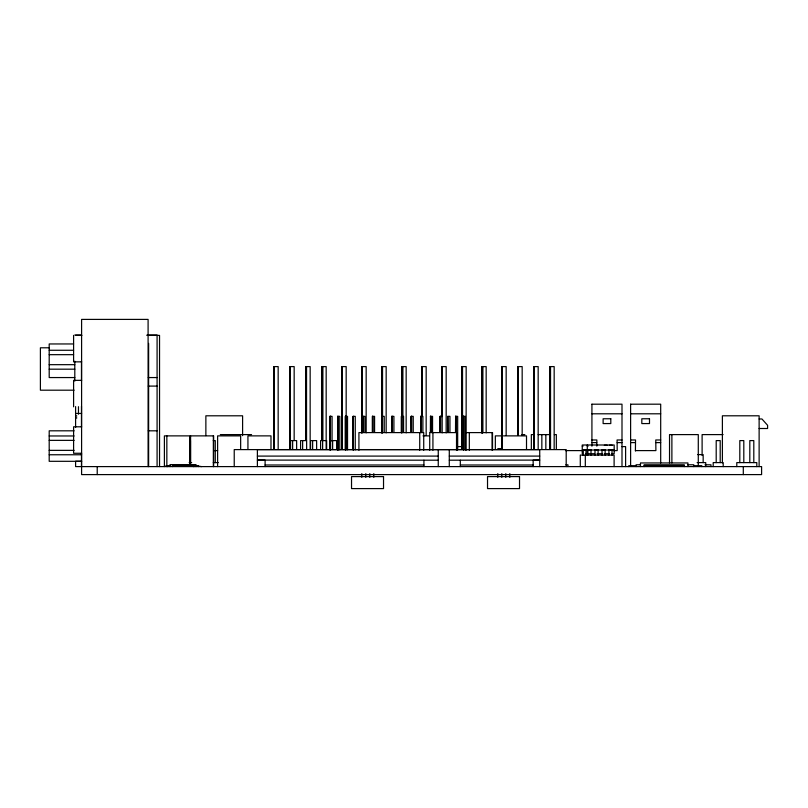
<?xml version="1.0" encoding="UTF-8"?>
<svg xmlns="http://www.w3.org/2000/svg" width="808" height="808" viewBox="0 0 808 808"><rect width="100%" height="100%" fill="white"/><g stroke="black" fill="none" stroke-linecap="round" stroke-linejoin="round"><path stroke-width="1.21" d="M257.388 466.6L257.388 449.601L539.724 449.601L539.724 466.6M74.801 334.997L81.598 334.997M147.016 334.997L157.085 334.997L157.085 466.6M75.599 335.401L81.861 335.401M147.016 335.401L159.54 335.401L159.54 466.6M73.578 343.956L49.197 343.956L49.197 377.558L74.801 377.558M49.136 347.794L40.4 347.794L40.4 390.193L74.114 390.193M49.197 350.268L73.578 350.268M49.197 354.672L73.578 354.672M81.598 361.853L73.599 361.853L73.599 335.37M49.197 364.671L74.801 364.671M49.197 369.185L74.801 369.185M148.278 377.558L157.085 377.558M81.598 380.356L73.599 380.356L73.599 406.828M148.278 386.093L157.085 386.093M591.921 404.202L621.998 404.182L621.998 466.6M630.614 404.202L660.692 404.182L660.692 463.004M75.599 413.454L81.598 413.454M591.921 413.797L621.998 413.797M630.614 413.797L660.692 413.797M75.599 415.948L76.8 415.948M329.896 416.352L332.068 416.352L332.068 441.128M337.623 416.352L339.794 416.352L339.794 449.804M362.752 416.352L364.923 416.352L364.923 432.462M382.073 416.352L384.244 416.352L384.244 432.462M430.381 416.352L432.553 416.352L432.553 432.462M442.218 416.352L440.047 416.352L440.047 432.462M455.5 416.352L457.671 416.352L457.671 449.804M463.236 416.352L465.408 416.352L465.408 449.804M75.599 417.938L76.8 417.938M759.126 418.978L761.944 418.978L767.6 425.321L767.6 428.503L759.126 428.503M81.598 426.796L73.599 426.796L73.599 453.268L81.598 453.268M74.124 430.816L49.197 430.816L49.197 461.307L81.598 461.317M148.278 430.816L157.085 430.816M466.125 432.603L492.526 432.603L492.526 450.228M220.342 434.603L251.551 434.603M521.847 434.603L524.846 434.603M533.341 434.603L531.341 434.603L531.341 449.46M538.128 434.603L549.45 434.603M554.349 434.603L556.348 434.603L556.348 449.46M723.11 434.603L702.112 434.603L702.112 455.52M49.197 435.966L74.124 435.966M422.978 435.876L429.513 435.876M501.879 435.876L495.344 435.876L495.344 449.399M503.475 435.876L526.513 435.876L526.513 449.399M591.921 439.976L596.839 439.976L596.839 446.147M621.998 439.976L617.08 439.976L617.201 450.601L613.585 450.601M630.614 439.976L635.532 439.976L635.411 450.995M660.692 439.976L655.773 439.976L655.894 450.601L635.411 450.601M49.197 440.36L74.124 440.36M213.272 440.602L215.271 440.602L215.271 462.6M591.921 442.602L596.718 442.602M617.201 442.602L621.998 442.602M630.614 442.602L635.411 442.602M655.894 442.602L660.692 442.602M604.354 445.289L607.222 445.289M609.363 445.289L612.242 445.289M582.255 446.147L583.073 446.147M587.275 446.147L588.093 446.147M457.762 446.602L462.257 446.602M621.908 446.602L625.604 446.602L625.604 466.6M497.799 448.602L501.798 448.602M582.255 450.036L614.181 450.036M49.197 450.359L74.124 450.359M214.009 450.601L217.655 450.601M565.479 450.601L582.437 450.601M585.921 453.722L594.617 453.722M597.062 453.722L601.95 453.722M604.394 453.722L609.283 453.722M611.737 453.722L614.181 453.722L614.181 444.996L582.255 444.996L582.255 453.722M697.759 454.601L703.162 454.601L703.162 462.6M49.197 454.763L81.598 454.763M257.388 456.096L438.259 456.096M449.288 456.096L539.724 456.096M438.259 460.196L257.388 460.095L265.105 460.146L265.105 466.6M449.288 460.196L539.724 460.095L533.159 460.196L533.159 466.6M75.599 461.247L81.598 461.247M189.163 462.6L191.658 462.6M213.272 462.6L218.271 462.6M697.142 462.6L705.737 462.6L705.737 466.6M565.873 464.802L567.953 464.802L567.953 466.6M640.471 464.772L636.088 464.772L636.088 466.6M687.931 464.772L693.769 464.772L693.769 466.6M704.97 464.802L710.969 464.802L710.969 466.6M265.105 465.004L423.917 465.004M460.318 465.004L533.159 465.004M170.003 465.6L167.599 465.6L167.599 466.6M196.001 465.6L198.404 465.6L198.404 466.6M636.088 465.691L628.786 465.691L628.786 466.6M644.117 465.691L684.275 465.691M693.769 465.691L701.798 465.691L701.798 466.6M164.398 466.105L167.599 466.105M172.397 466.105L193.597 466.105M198.404 466.105L201.596 466.6M759.126 466.6L759.126 415.797L722.392 415.797L722.392 462.883M756.803 466.6L756.803 462.6L736.795 462.6L736.795 466.6M753.803 462.6L753.803 440.602L749.804 440.602L749.804 462.6M743.804 462.6L743.804 440.602L739.805 440.602L739.805 462.6M743.299 466.6L743.299 474.599M723.2 466.6L723.2 462.6L713.201 462.6L713.201 466.6M720.201 462.6L720.201 440.602L716.201 440.602L716.201 462.6M698.284 465.368L698.284 434.603L669.529 434.603L669.529 462.903M687.931 466.6L687.931 462.954L640.471 462.954L640.471 466.6M684.275 466.6L684.275 464.772L644.117 464.772L644.117 466.6M671.882 434.603L671.882 462.903M630.614 404.182L630.614 465.398M614.11 466.6L614.11 455.076L580.295 455.076L580.295 466.6M612.02 455.076L612.02 449.753L608.919 449.753L608.919 455.076M605.131 455.076L605.131 449.753L602.021 449.753L602.021 455.076M598.092 455.076L598.092 449.753L594.991 449.753L594.991 455.076M591.921 404.182L591.921 446.198M591.001 455.076L591.001 449.753L587.901 449.753L587.901 455.076M587.275 444.996L587.275 453.722M585.982 455.076L585.982 449.753L582.881 449.753L582.881 455.076M585.315 455.076L585.315 466.6M582.81 449.753L582.81 455.076M566.196 466.6L566.196 449.601L234.229 449.601L234.229 466.6M554.167 449.096L554.167 366.6L549.672 366.6L549.672 449.096M550.531 366.6L550.531 449.096M550.167 366.6L550.167 449.096M549.884 366.6L549.884 449.096M545.844 434.603L545.844 449.46M541.845 434.603L541.845 449.46M538.168 449.096L538.168 366.6L533.674 366.6L533.674 449.096M534.169 366.6L534.169 449.096M533.886 366.6L533.886 449.096M522.17 435.35L522.17 366.6L517.665 366.6L517.665 435.35M518.16 366.6L518.16 435.35M517.888 366.6L517.888 435.35M509.798 473.599L509.798 477.346M506.161 435.35L506.161 366.6L501.667 366.6L501.667 449.096M505.798 473.599L505.798 477.346M502.162 366.6L502.162 449.096M501.889 366.6L501.889 449.096M501.798 473.599L501.798 477.346M497.799 473.599L497.799 477.346M492.123 432.603L492.123 450.228M486.163 432.846L486.163 366.6L481.669 366.6L481.669 432.846M482.75 366.6L482.75 432.846M482.538 366.6L482.538 432.846M482.164 366.6L482.164 432.846M481.881 366.6L481.881 432.846M469.327 432.603L469.327 450.228M466.125 450.228L466.166 366.6L461.671 366.6L461.671 449.096M463.752 416.352L463.752 449.804M463.651 416.352L463.651 449.804M463.469 416.352L463.469 449.804M463.337 416.352L463.337 449.804M462.529 366.6L462.529 449.096M462.166 366.6L462.166 449.096M461.883 366.6L461.883 449.096M460.318 460.196L460.318 466.6M456.924 450.228L456.924 432.603L429.725 432.603L429.725 450.228M456.52 432.603L456.52 450.228M456.025 416.352L456.025 432.462M455.924 416.352L455.924 432.462M455.742 416.352L455.742 432.462M455.611 416.352L455.5 432.462M449.945 432.462L449.945 416.352L447.773 416.352L447.773 432.462M449.288 449.702L449.288 466.6M447.874 416.352L448.016 432.462M446.168 432.846L446.168 366.6L441.673 366.6L441.673 416.605M442.168 366.6L442.168 432.846M441.885 366.6L441.885 416.605M440.562 416.352L440.562 432.462M440.461 416.352L440.461 432.462M440.148 416.352L440.148 432.462M438.259 449.702L438.259 466.6M432.926 432.603L432.926 450.228M430.906 416.352L430.906 432.462M430.795 416.352L430.795 432.462M430.624 416.352L430.624 432.462M430.482 416.352L430.381 432.462M426.169 435.35L426.169 366.6L421.665 366.6L421.665 416.605M423.917 460.196L423.917 466.6M423.725 450.228L423.725 432.603L358.924 432.603L358.924 450.228M422.887 432.462L422.887 416.352L420.716 416.352L420.716 432.462M422.17 366.6L422.17 416.605M421.887 366.6L421.887 416.605M421.14 416.352L421.14 432.462M420.958 416.352L420.958 432.462M420.827 416.352L420.827 432.462M419.726 432.603L419.726 450.228M413.231 432.462L413.231 416.352L411.06 416.352L411.161 432.462M411.575 416.352L411.575 432.462M411.474 416.352L411.474 432.462M411.292 416.352L411.292 432.462M406.161 432.846L406.161 366.6L401.667 366.6L401.667 432.846M403.566 432.462L403.566 416.352L401.394 416.352L401.394 432.462M402.748 366.6L402.748 416.605M402.536 366.6L402.536 416.605M402.162 366.6L402.162 416.605M401.889 366.6L401.889 432.846M401.495 416.352L401.495 432.462M393.91 432.462L393.91 416.352L391.729 416.352L391.729 432.462M392.254 416.352L392.254 432.462M392.153 416.352L392.153 432.462M391.84 416.352L391.971 432.462M386.163 432.846L386.163 366.6L381.669 366.6L381.669 432.846M382.538 366.6L382.538 432.846M382.315 416.352L382.315 432.462M382.164 366.6L382.164 432.846M381.881 366.6L381.881 432.846M374.579 432.462L374.579 416.352L372.407 416.352L372.407 432.462M373.801 473.599L373.801 477.346M372.821 416.352L372.821 432.462M372.65 416.352L372.65 432.462M372.518 416.352L372.518 432.462M369.801 473.599L369.801 477.346M366.165 432.846L366.165 366.6L361.671 366.6L361.671 432.846M365.802 473.599L365.802 477.346M363.166 416.352L363.166 432.462M362.984 416.352L362.984 432.462M362.853 416.352L362.853 432.462M362.166 366.6L362.166 432.846M361.883 366.6L361.883 432.846M361.802 473.599L361.802 477.346M355.257 449.804L355.257 416.352L353.086 416.352L353.086 449.804M353.328 416.352L353.328 449.804M353.187 416.352L353.187 449.804M347.531 449.804L347.531 416.352L345.359 416.352L345.359 449.804M346.167 416.605L346.167 366.6L341.673 366.6L341.673 449.096M345.875 416.352L345.875 449.804M345.774 416.352L345.774 449.804M345.592 416.352L345.592 449.804M345.46 416.352L345.46 449.804M342.168 366.6L342.168 449.096M341.885 366.6L341.885 449.096M337.865 416.352L337.865 449.804M337.734 416.352L337.734 449.804M336.633 449.157L336.633 440.602L330.603 440.602L330.603 449.157M332.633 440.602L332.633 449.157M330.421 416.352L330.421 449.804M330.31 416.352L330.31 449.804M330.139 416.352L330.139 449.804M329.997 416.352L329.896 449.804M326.634 449.157L326.634 440.602L320.604 440.602L320.604 449.157M326.169 449.096L326.169 366.6L321.665 366.6L321.665 440.35M322.745 366.6L322.745 440.35M322.634 440.602L322.634 449.157M322.533 366.6L322.533 440.35M322.17 366.6L322.17 440.35M321.887 366.6L321.887 440.35M316.635 449.157L316.635 440.602L310.595 440.602L310.595 449.157M312.635 440.602L312.635 449.157M310.161 449.096L310.161 366.6L305.666 366.6L305.666 440.35M306.535 366.6L306.535 440.35M306.636 449.157L306.636 440.602L300.596 440.602L300.596 449.157M306.161 366.6L306.161 440.35M305.889 366.6L305.889 440.35M302.636 440.602L302.636 449.157M296.637 449.157L296.637 440.602L290.597 440.602L290.597 449.157M294.163 440.35L294.163 366.6L289.668 366.6L289.668 449.096M292.637 440.602L292.637 449.157M290.163 366.6L290.163 449.096M289.88 366.6L289.88 449.096M278.164 449.096L278.164 366.6L273.67 366.6L273.67 449.096M274.164 366.6L274.164 449.096M273.882 366.6L273.882 449.096M270.983 449.399L270.983 435.876L247.935 435.876L247.935 449.399M242.602 435.623L242.602 415.797L205.868 415.797L205.868 435.623M240.653 449.399L240.653 435.876L217.615 435.876L217.615 466.6M213.635 466.6L213.635 435.876L190.314 435.876L190.314 465.368M213.352 435.876L213.352 466.6M196.001 466.6L196.001 464.6L170.003 464.6L170.003 466.6M194.001 464.6L194.001 466.6M193.597 466.6L193.597 465.6L172.397 465.6L172.397 466.6M190.587 435.876L190.587 465.368M190.466 440.602L190.466 462.6M189.88 465.368L189.88 435.876L164.398 435.876L164.398 466.6M166.842 435.876L166.842 466.6M148.621 343.4L148.621 466.6M148.096 466.6L148.096 319.402L81.598 319.402L81.598 474.599L761.601 474.599L761.601 466.6L75.599 466.6L75.599 461.55M97.223 466.6L97.223 474.599M81.477 361.004L81.477 381.113M81.477 406.252L81.477 427.624M81.477 452.773L81.477 466.6M78.467 406.697L78.467 414.171M75.599 406.596L75.599 427.493M74.801 361.176L74.801 381.113M610.798 418.766L603.121 418.776L603.121 423.584L610.798 423.564L610.798 418.766M649.491 418.766L641.815 418.776L641.815 423.584L649.491 423.564L649.491 418.766M383.527 476.599L351.531 476.599L351.531 488.598L383.527 488.598L383.527 476.599M519.524 476.599L487.527 476.599L487.527 488.598L519.524 488.598L519.524 476.599M338.148 449.804L338.148 416.352L338.047 449.804"/></g></svg>
